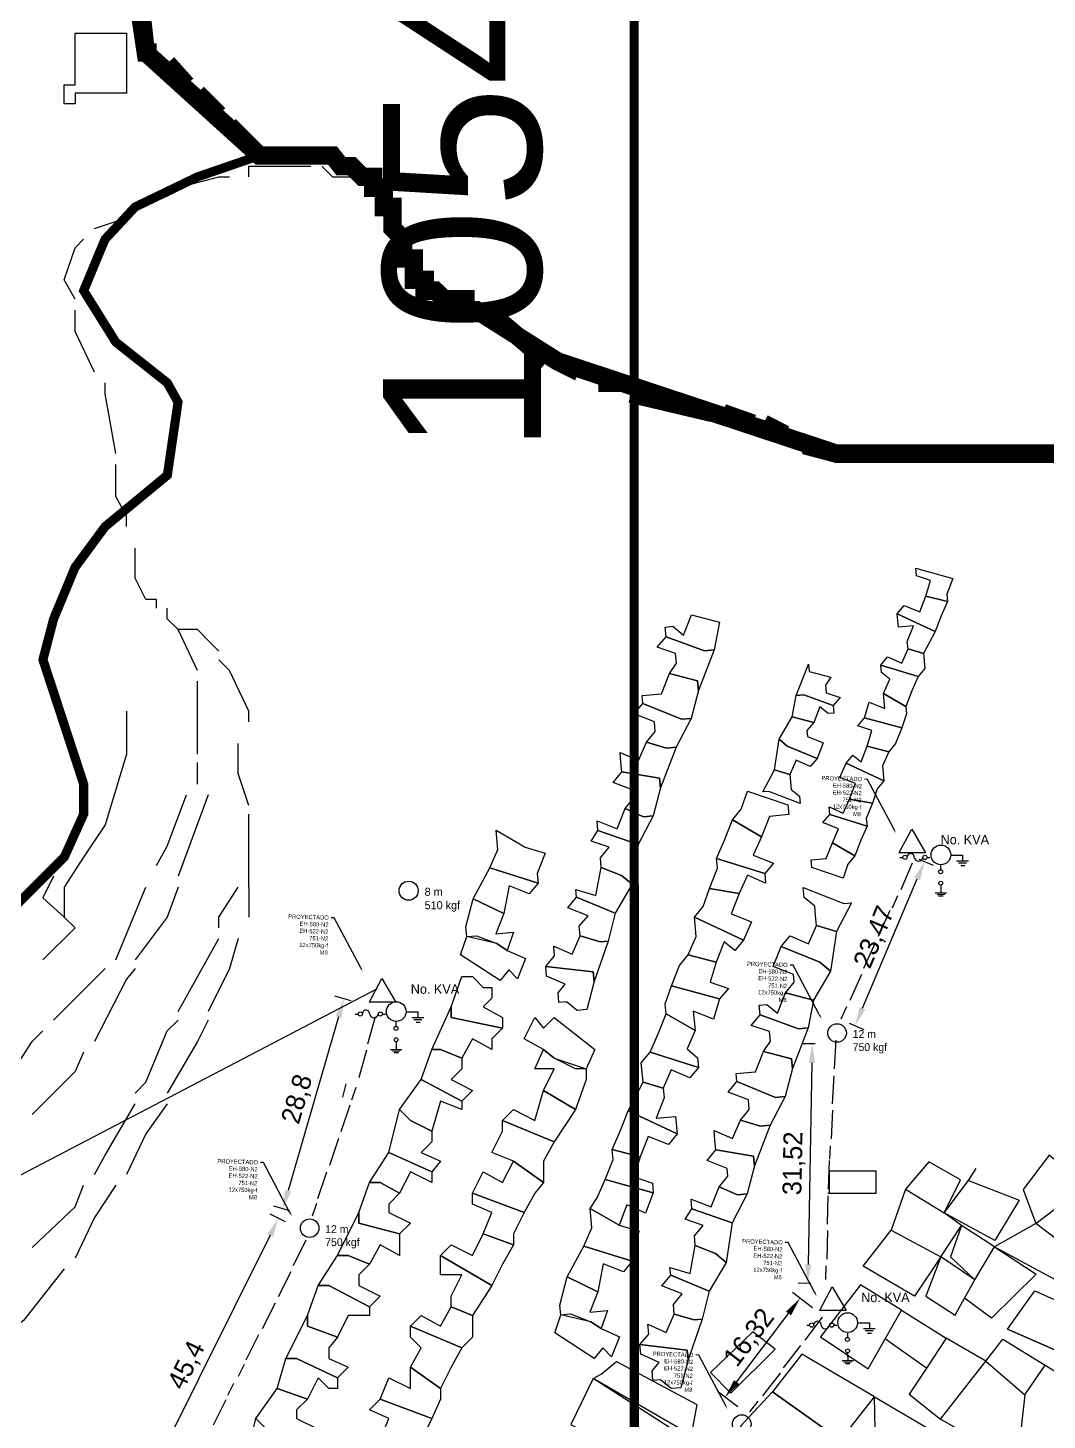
# Model space of a CAD drawing. Header units: millimetres. Extents: x -3588 to 75209, y -3737 to 38254.
# Drawn here: x 28267.7 to 28401.9, y 5623.8 to 5807 of the extents above; entities that cross this region are included whole.
import ezdxf
from ezdxf import colors
from ezdxf.entities.mleader import LeaderData, LeaderLine
from ezdxf.math import Vec2, Vec3

# ---------------------------------------------------------------- set-up
doc = ezdxf.new("R2010")
doc.units = ezdxf.units.MM
doc.linetypes.add('CONTINUA', pattern=[0])
for name, color, linetype in [('Mancheta', 255, 'Continuous'), ('P', 253, 'Continuous'), ('T', 7, 'Continuous')]:
    doc.layers.add(name, color=color, linetype=linetype)
doc.dimstyles.new('ISO-25', dxfattribs={"dimtxt": 2.5, "dimasz": 2.5, "dimexe": 1.25, "dimexo": 0.625, "dimtad": 1, "dimtxsty": 'Standard', "dimcen": 2.5, "dimadec": 0, "dimazin": 0, "dimtfac": 1, "dimtmove": 0, "dimatfit": 3, "dimfxl": 1, "dimarcsym": 0})

# ---------------------------------------------------------------- blocks, each defined once
blk = doc.blocks.new('*D171')
at = {"color": 0, "lineweight": -2, "transparency": 16777216}
for p, q in [((28301.65, 5649.84), (28299.6, 5650.86)), ((28299.61, 5648.07), (28281.57, 5611.92)), ((28281.39, 5609.21), (28279.34, 5610.24))]:
    blk.add_line(p, q, dxfattribs=at)
at = {"color": 0, "transparency": 16777216}
for points in [[(28299.23, 5648.25), (28299.98, 5647.88), (28300.72, 5650.3)], [(28281.2, 5612.1), (28281.94, 5611.73), (28280.46, 5609.68)]]:
    blk.add_solid(points, dxfattribs=at)
at = {"layer": 'Defpoints', "color": 0, "transparency": 16777216}
for p in [(28302.21, 5649.56), (28280.46, 5609.68), (28281.95, 5608.94)]:
    blk.add_point(p, dxfattribs=at)
at = {"color": 0, "transparency": 16777216, "insert": (28288.72, 5630.92), "char_height": 2.5, "attachment_point": 5, "rotation": 63.487}
blk.add_mtext('45,4', dxfattribs=at)
blk = doc.blocks.new('*D172')
at = {"color": 0, "lineweight": -2, "transparency": 16777216}
for p, q in [((28310.26, 5678.93), (28308.12, 5679.55)), ((28308.62, 5676.8), (28301.98, 5653.95)), ((28302.22, 5651.28), (28300.08, 5651.9))]:
    blk.add_line(p, q, dxfattribs=at)
at = {"color": 0, "transparency": 16777216}
for points in [[(28308.22, 5676.92), (28309.02, 5676.69), (28309.32, 5679.2)], [(28301.58, 5654.07), (28302.38, 5653.84), (28301.28, 5651.55)]]:
    blk.add_solid(points, dxfattribs=at)
at = {"layer": 'Defpoints', "color": 0, "transparency": 16777216}
for p in [(28310.86, 5678.76), (28301.28, 5651.55), (28302.82, 5651.1)]:
    blk.add_point(p, dxfattribs=at)
at = {"color": 0, "transparency": 16777216, "insert": (28303.3, 5665.96), "char_height": 2.5, "attachment_point": 5, "rotation": 73.7871}
blk.add_mtext('28,8', dxfattribs=at)
blk = doc.blocks.new('*D174')
at = {"color": 0, "lineweight": -2, "transparency": 16777216}
for p, q in [((28370.99, 5638.53), (28368.35, 5640.54)), ((28360.99, 5628.77), (28367.83, 5637.79)), ((28361.14, 5625.52), (28358.49, 5627.53))]:
    blk.add_line(p, q, dxfattribs=at)
at = {"color": 0, "transparency": 16777216}
for points in [[(28367.5, 5638.04), (28368.16, 5637.54), (28369.34, 5639.78)], [(28360.66, 5629.02), (28361.33, 5628.51), (28359.48, 5626.77)]]:
    blk.add_solid(points, dxfattribs=at)
at = {"layer": 'Defpoints', "color": 0, "transparency": 16777216}
for p in [(28369.34, 5639.78), (28371.49, 5638.15), (28361.63, 5625.14)]:
    blk.add_point(p, dxfattribs=at)
at = {"color": 0, "transparency": 16777216, "insert": (28362.75, 5634.54), "char_height": 2.5, "attachment_point": 5, "rotation": 52.8489}
blk.add_mtext('16,32', dxfattribs=at)
blk = doc.blocks.new('*D175')
at = {"color": 0, "lineweight": -2, "transparency": 16777216}
for p, q in [((28371.35, 5673.25), (28369.71, 5673.28)), ((28370.91, 5670.76), (28370.41, 5644.24)), ((28370.76, 5641.73), (28369.11, 5641.76))]:
    blk.add_line(p, q, dxfattribs=at)
at = {"color": 0, "transparency": 16777216}
for points in [[(28370.49, 5670.76), (28371.33, 5670.75), (28370.96, 5673.26)], [(28369.99, 5644.24), (28370.83, 5644.23), (28370.36, 5641.74)]]:
    blk.add_solid(points, dxfattribs=at)
at = {"layer": 'Defpoints', "color": 0, "transparency": 16777216}
for p in [(28371.98, 5673.24), (28370.36, 5641.74), (28371.38, 5641.72)]:
    blk.add_point(p, dxfattribs=at)
at = {"color": 0, "transparency": 16777216, "insert": (28368.58, 5657.54), "char_height": 2.5, "attachment_point": 5, "rotation": 88.9189}
blk.add_mtext('31,52', dxfattribs=at)
blk = doc.blocks.new('*D176')
at = {"color": 0, "lineweight": -2, "transparency": 16777216}
for p, q in [((28384.97, 5697.58), (28386.88, 5696.77)), ((28377.55, 5677.95), (28384.75, 5694.96)), ((28375.82, 5675.97), (28377.73, 5675.16))]:
    blk.add_line(p, q, dxfattribs=at)
at = {"color": 0, "transparency": 16777216}
for points in [[(28384.37, 5695.12), (28385.14, 5694.8), (28385.73, 5697.26)], [(28377.17, 5678.11), (28377.94, 5677.78), (28376.58, 5675.64)]]:
    blk.add_solid(points, dxfattribs=at)
at = {"layer": 'Defpoints', "color": 0, "transparency": 16777216}
for p in [(28384.39, 5697.83), (28385.73, 5697.26), (28375.24, 5676.21)]:
    blk.add_point(p, dxfattribs=at)
at = {"color": 0, "transparency": 16777216, "insert": (28379.23, 5687.26), "char_height": 2.5, "attachment_point": 5, "rotation": 67.0564}
blk.add_mtext('23,47', dxfattribs=at)

msp = doc.modelspace()

# ---------------------------------------------------------------- linework, layer by layer
at = {"color": 10}
for p, q in [((28382.409, 5698.463), (28384.035, 5701.519)), ((28384.035, 5701.519), (28385.857, 5698.398)), ((28385.857, 5698.398), (28382.356, 5698.398)), ((28382.483, 5697.795), (28382.868, 5697.795)), ((28386.058, 5697.795), (28386.447, 5697.795)), ((28389.26, 5698.109), (28390.737, 5698.108)), ((28390.737, 5698.108), (28390.738, 5697.373)), ((28382.648, 5693.595), (28384.155, 5697.063)), ((28387.834, 5696.755), (28387.839, 5696.178)), ((28389.951, 5697.352), (28391.5, 5697.351)), ((28390.195, 5697.078), (28391.238, 5697.078)), ((28390.485, 5696.749), (28391.011, 5696.749)), ((28387.869, 5694.149), (28387.881, 5693.098)), ((28381.51, 5691.155), (28382.219, 5692.787)), ((28388.627, 5693.106), (28387.132, 5693.09)), ((28388.396, 5692.899), (28387.37, 5692.887)), ((28388.177, 5692.696), (28387.587, 5692.689)), ((28379.656, 5687.422), (28381.214, 5690.867)), ((28377.746, 5683.223), (28379.275, 5686.602)), ((28312.683, 5678.798), (28314.31, 5681.854)), ((28314.31, 5681.854), (28316.131, 5678.733)), ((28375.933, 5678.999), (28377.492, 5682.443)), ((28316.131, 5678.733), (28312.63, 5678.733)), ((28317.59, 5677.498), (28319.067, 5677.496)), ((28319.067, 5677.496), (28319.068, 5676.762)), ((28374.758, 5676.576), (28375.492, 5678.197)), ((28310.813, 5677.183), (28311.198, 5677.183)), ((28312.468, 5673.275), (28313.456, 5676.849)), ((28314.388, 5677.184), (28314.777, 5677.184)), ((28316.164, 5676.144), (28316.169, 5675.567)), ((28318.281, 5676.74), (28319.83, 5676.74)), ((28318.525, 5676.467), (28319.568, 5676.467)), ((28318.815, 5676.137), (28319.341, 5676.137)), ((28311.329, 5668.821), (28312.337, 5672.465)), ((28316.957, 5672.495), (28315.462, 5672.478)), ((28316.726, 5672.287), (28315.7, 5672.276)), ((28316.507, 5672.084), (28315.917, 5672.078)), ((28316.199, 5673.537), (28316.211, 5672.487)), ((28373.879, 5669.96), (28374.078, 5673.735)), ((28373.627, 5665.354), (28373.822, 5669.057)), ((28309.155, 5666.269), (28309.629, 5667.984)), ((28310.881, 5667.529), (28310.312, 5665.843)), ((28310.094, 5665.198), (28308.909, 5661.684)), ((28373.474, 5660.759), (28373.674, 5664.535)), ((28308.612, 5660.83), (28307.405, 5657.247)), ((28373.261, 5658.075), (28373.355, 5659.852)), ((28373.1, 5654.155), (28373.214, 5657.934)), ((28307.033, 5656.386), (28305.849, 5652.872)), ((28305.702, 5652.264), (28305.133, 5650.578)), ((28372.951, 5649.545), (28373.063, 5653.252)), ((28372.902, 5644.948), (28373.016, 5648.727)), ((28304.324, 5647.429), (28302.63, 5644.049)), ((28302.345, 5643.28), (28300.684, 5639.964)), ((28372.749, 5642.26), (28372.803, 5644.038)), ((28371.952, 5638.224), (28373.579, 5641.279)), ((28373.579, 5641.279), (28375.4, 5638.159)), ((28300.271, 5639.16), (28298.577, 5635.78)), ((28369.998, 5634.295), (28372.3, 5637.294)), ((28375.4, 5638.159), (28371.899, 5638.159)), ((28370.221, 5636.255), (28370.606, 5636.255)), ((28373.796, 5636.255), (28374.185, 5636.255)), ((28376.998, 5636.569), (28378.474, 5636.568)), ((28377.689, 5635.812), (28379.238, 5635.811)), ((28377.932, 5635.538), (28378.976, 5635.538)), ((28378.474, 5636.568), (28378.475, 5635.833)), ((28298.09, 5634.979), (28296.429, 5631.663)), ((28367.182, 5630.642), (28369.44, 5633.583)), ((28375.571, 5635.215), (28375.577, 5634.638)), ((28378.222, 5635.209), (28378.749, 5635.209)), ((28375.607, 5632.609), (28375.618, 5631.558)), ((28296.198, 5631.081), (28295.401, 5629.491)), ((28364.455, 5626.941), (28366.757, 5629.94)), ((28376.364, 5631.566), (28374.87, 5631.55)), ((28376.133, 5631.359), (28375.108, 5631.347)), ((28375.915, 5631.156), (28375.325, 5631.149)), ((28294.054, 5627.03), (28294.851, 5628.621)), ((28292.161, 5623.134), (28293.824, 5626.449)), ((28362.759, 5624.849), (28363.842, 5626.261))]:
    msp.add_line(p, q, dxfattribs=at)
at = {"color": 1}
msp.add_line((28313.713, 5680.517), (27992.366, 5512.592), dxfattribs=at)
at = {"color": 254}
for points in [[(28383.212, 5654.125), (28388.316, 5651.052), (28390.475, 5655.367), (28386.287, 5657.72), (28383.212, 5654.125)], [(28402.145, 5658.624), (28398.7, 5654.115), (28400.382, 5649.642), (28406.9, 5654.648), (28402.145, 5658.624)], [(28372.996, 5653.628), (28379.378, 5653.628), (28379.378, 5656.526), (28373.189, 5656.526), (28373.189, 5653.628)], [(28391.522, 5655.302), (28392.503, 5656.871)], [(28383.212, 5654.125), (28381.315, 5648.764), (28387.858, 5645.234), (28390.606, 5649.352), (28388.316, 5651.052)], [(28391.522, 5655.302), (28398.196, 5652.687), (28394.99, 5647.391), (28388.316, 5651.052), (28391.522, 5655.302)], [(28377.651, 5643.992), (28381.315, 5648.764), (28387.858, 5645.234), (28384.405, 5640.059), (28377.651, 5643.992)], [(28389.166, 5645.234), (28392.351, 5642.225), (28394.924, 5646.541), (28390.606, 5649.352), (28389.166, 5645.234)], [(28400.382, 5649.642), (28394.924, 5646.541), (28402.922, 5642.271), (28405.878, 5645.46), (28400.382, 5649.642)], [(28394.924, 5646.541), (28400.433, 5642.955), (28394.537, 5637.182), (28390.998, 5639.807), (28392.351, 5642.225)], [(28385.895, 5640.059), (28389.755, 5637.585), (28390.998, 5639.807), (28392.351, 5642.225), (28387.858, 5645.234), (28385.895, 5640.059)], [(28372.026, 5634.711), (28378.289, 5630.496), (28382.705, 5638.202), (28377.3, 5641.561), (28372.026, 5634.711)], [(28396.654, 5635.737), (28404.667, 5632.218), (28396.654, 5635.737), (28400.265, 5640.752), (28408.19, 5637.233)], [(28382.705, 5638.202), (28388.577, 5634.553), (28385.968, 5630.6), (28381.824, 5633.53), (28380.546, 5634.434)], [(28357.552, 5630.04), (28360.218, 5627.309), (28366.084, 5633.103), (28363.151, 5635.368), (28357.552, 5630.04)], [(28385.968, 5630.6), (28383.695, 5627.157), (28387.846, 5623.869), (28393.789, 5631.492), (28388.577, 5634.553)], [(28393.789, 5631.492), (28396.053, 5634.396), (28401.585, 5630.986)], [(28365.719, 5627.497), (28374.686, 5621.115), (28379.127, 5626.82), (28369.568, 5632.441), (28365.719, 5627.497)], [(28343.171, 5629.803), (28345.213, 5631.468), (28355.749, 5625.794), (28355.023, 5621.78), (28342.131, 5629.248), (28343.171, 5629.803)], [(28393.789, 5631.492), (28398.942, 5627.075), (28397.932, 5618.081), (28387.846, 5623.869)], [(28398.942, 5627.075), (28401.585, 5630.986), (28410.655, 5625.444), (28407.837, 5620.692), (28404.403, 5622.012), (28401.585, 5617.613), (28397.932, 5618.081)], [(28339.173, 5623.173), (28351.168, 5616.278), (28354.619, 5621.203), (28342.131, 5629.248), (28339.173, 5623.173)], [(28361.531, 5622.975), (28368.045, 5617.861), (28374.686, 5621.115), (28365.719, 5627.497), (28361.531, 5622.975)], [(28379.127, 5626.82), (28386.161, 5622.684), (28382.361, 5616.368), (28377.643, 5619.807), (28379.237, 5622.546), (28379.127, 5626.82)]]:
    msp.add_lwpolyline(points, dxfattribs=at)
at = {"color": 10}
for centre, radius in [((28383.145, 5697.802), 0.276), ((28385.782, 5697.798), 0.276), ((28387.878, 5698.124), 1.294), ((28387.84, 5695.914), 0.263), ((28387.864, 5694.408), 0.26), ((28316.208, 5677.512), 1.294), ((28311.475, 5677.191), 0.276), ((28314.112, 5677.186), 0.276), ((28374.219, 5674.69), 1.222), ((28316.17, 5675.303), 0.263), ((28316.194, 5673.797), 0.26), ((28304.806, 5649.017), 1.222), ((28375.616, 5636.584), 1.294), ((28370.882, 5636.262), 0.276), ((28373.52, 5636.258), 0.276), ((28375.577, 5634.374), 0.263), ((28375.601, 5632.868), 0.26), ((28361.673, 5623.232), 1.222)]:
    msp.add_circle(centre, radius, dxfattribs=at)
at = {"color": 253}
msp.add_circle((28317.837, 5693.415), 1.255, dxfattribs=at)
at = {"color": 10}
for centre, radius, start, end in [((28383.901, 5697.823), 0.481, 356.0473, 179.98075), ((28384.943, 5697.889), 0.571, 190.00363, 350.3175), ((28312.231, 5677.212), 0.481, 356.0473, 179.98075), ((28313.273, 5677.278), 0.571, 190.00363, 350.3175), ((28371.639, 5636.283), 0.481, 356.0473, 179.98075), ((28372.681, 5636.349), 0.571, 190.00363, 350.3175)]:
    msp.add_arc(centre, radius, start, end, dxfattribs=at)
at = {"layer": 'P', "const_width": 1.2}
msp.add_lwpolyline([(28348.83, -458.979), (28346.929, 8539.645)], dxfattribs=at)
at = {"layer": 'P', "color": 254}
for points, const_width in [([(28279.295, 5840.114), (28283.248, 5803.705), (28298.211, 5790.15), (28290.034, 5787.333), (28281.84, 5783.38), (28277.887, 5779.139), (28275.07, 5772.37), (28279.295, 5765.6), (28286.081, 5760.239), (28287.489, 5757.694), (28286.081, 5748.092), (28277.887, 5741.323), (28273.934, 5735.961), (28271.117, 5729.176), (28269.709, 5723.815), (28275.07, 5707.443), (28275.07, 5703.49), (28272.526, 5697.841), (28265.756, 5691.071)], 1.2), ([(28279.295, 5840.114), (28283.248, 5803.705), (28298.211, 5790.15), (28299.62, 5790.15), (28301.028, 5790.15), (28302.164, 5790.15), (28303.573, 5790.15), (28304.981, 5790.15), (28306.405, 5790.15), (28307.814, 5790.15), (28308.934, 5788.742), (28310.358, 5788.742), (28311.767, 5787.333), (28313.175, 5787.333), (28313.175, 5785.925), (28314.583, 5785.925), (28314.583, 5784.789), (28314.583, 5783.38), (28315.72, 5783.38), (28315.72, 5781.972), (28315.72, 5780.564), (28317.128, 5779.139), (28317.128, 5778.019), (28317.128, 5776.611), (28318.536, 5776.611), (28318.536, 5775.203), (28318.536, 5773.778), (28319.945, 5773.778), (28319.945, 5772.37), (28321.353, 5772.37), (28322.489, 5771.25), (28323.897, 5771.25), (28325.306, 5771.25), (28325.306, 5769.825), (28326.73, 5769.825), (28337.453, 5763.056), (28374.149, 5750.925), (28411.982, 5750.925)], 2.417), ([(28281.84, 5813.019), (28283.248, 5803.705), (28284.656, 5803.705)], 2.417), ([(28286.081, 5802.297), (28288.609, 5799.464)], 2.417), ([(28290.034, 5798.344), (28292.85, 5795.527)], 2.417), ([(28294.259, 5794.103), (28298.211, 5790.15), (28299.62, 5790.15), (28301.028, 5790.15), (28302.164, 5790.15)], 2.417), ([(28303.573, 5790.15), (28304.981, 5790.15), (28306.405, 5790.15), (28307.814, 5790.15)], 2.417), ([(28265.756, 5691.071), (28272.526, 5697.841), (28275.07, 5703.49), (28275.07, 5707.443), (28269.709, 5723.815), (28271.117, 5729.176), (28273.934, 5735.961), (28277.887, 5741.323), (28286.081, 5748.092), (28287.489, 5757.694), (28286.081, 5760.239), (28279.295, 5765.6), (28275.07, 5772.37), (28277.887, 5779.139), (28281.84, 5783.38), (28290.034, 5787.333), (28298.211, 5790.15), (28299.62, 5790.15), (28301.028, 5790.15), (28302.164, 5790.15), (28303.573, 5790.15), (28304.981, 5790.15), (28306.405, 5790.15), (28307.814, 5790.15), (28308.934, 5788.742), (28310.358, 5788.742), (28311.767, 5787.333), (28313.175, 5787.333), (28313.175, 5785.925), (28314.583, 5785.925), (28314.583, 5784.789), (28314.583, 5783.38), (28315.72, 5783.38), (28315.72, 5781.972), (28315.72, 5780.564), (28317.128, 5779.139), (28317.128, 5778.019), (28317.128, 5776.611), (28318.536, 5776.611), (28318.536, 5775.203), (28318.536, 5773.778), (28319.945, 5773.778), (28319.945, 5772.37), (28321.353, 5772.37), (28322.489, 5771.25), (28323.897, 5771.25), (28325.306, 5771.25), (28325.306, 5769.825), (28326.73, 5769.825), (28337.453, 5763.056), (28374.149, 5750.925), (28411.982, 5750.925)], 1.2), ([(28308.934, 5788.742), (28310.358, 5788.742), (28311.767, 5787.333)], 2.417), ([(28313.175, 5785.925), (28314.583, 5785.925), (28314.583, 5784.789), (28314.583, 5783.38), (28315.72, 5783.38), (28315.72, 5781.972), (28315.72, 5780.564), (28317.128, 5779.139), (28317.128, 5778.019), (28317.128, 5776.611)], 2.417), ([(28318.536, 5775.203), (28318.536, 5773.778), (28319.945, 5773.778), (28319.945, 5772.37), (28321.353, 5772.37)], 2.417), ([(28322.489, 5771.25), (28323.897, 5771.25), (28325.306, 5771.25), (28325.306, 5769.825)], 2.417), ([(28328.138, 5769.825), (28336.044, 5763.056)], 2.417), ([(28337.453, 5763.056), (28340.269, 5761.647)], 2.417), ([(28342.814, 5760.239), (28345.63, 5760.239)], 2.417), ([(28347.055, 5758.815), (28357.777, 5756.286)], 2.417), ([(28359.186, 5756.286), (28363.139, 5754.878)], 2.417), ([(28364.547, 5754.878), (28367.38, 5753.453)], 2.417), ([(28369.908, 5752.045), (28374.149, 5750.925), (28379.51, 5750.925)], 2.417), ([(28382.327, 5750.925), (28384.872, 5750.925)], 2.417), ([(28386.28, 5750.925), (28390.233, 5750.925)], 2.417), ([(28391.657, 5750.925), (28402.652, 5750.925)], 2.417)]:
    msp.add_lwpolyline(points, dxfattribs=dict(at, const_width=const_width))
for points in [[(28277.887, 5806.25), (28280.703, 5806.25), (28280.703, 5798.344), (28273.934, 5798.344), (28273.934, 5796.936), (28272.526, 5796.936), (28272.526, 5799.464), (28273.934, 5799.464), (28273.934, 5806.25), (28277.887, 5806.25)], [(28296.803, 5787.333), (28296.803, 5788.742), (28303.573, 5788.742), (28304.981, 5788.742)], [(28306.405, 5788.742), (28307.814, 5787.333), (28310.358, 5787.333), (28313.175, 5785.925), (28314.583, 5784.789)], [(28286.081, 5784.789), (28287.489, 5785.925), (28292.85, 5787.333), (28294.259, 5787.333)], [(28276.478, 5780.564), (28280.703, 5781.972), (28284.656, 5784.789)], [(28315.72, 5783.38), (28317.128, 5779.139)], [(28273.934, 5771.25), (28272.526, 5773.778), (28273.934, 5778.019), (28275.07, 5779.139)], [(28276.478, 5761.647), (28273.934, 5767.009), (28273.934, 5769.825)], [(28279.295, 5750.925), (28277.887, 5758.815), (28277.887, 5760.239)], [(28280.703, 5741.323), (28280.703, 5742.731), (28279.295, 5745.276), (28279.295, 5748.092), (28279.295, 5749.501)], [(28284.656, 5730.6), (28284.656, 5731.72), (28283.248, 5731.72), (28281.84, 5734.553), (28281.84, 5735.961), (28281.84, 5738.49)], [(28388.651, 5732.443), (28388.742, 5731.45), (28385.896, 5732.19), (28386.496, 5734.224), (28384.663, 5734.843), (28384.571, 5735.836), (28389.452, 5734.496), (28388.651, 5732.443)], [(28387.922, 5729.598), (28387.111, 5727.533), (28382.14, 5729.854), (28383.031, 5730.926), (28385.096, 5730.126), (28385.896, 5732.19), (28388.742, 5731.45), (28387.922, 5729.598)], [(28287.489, 5727.768), (28286.081, 5729.176), (28286.081, 5730.6)], [(28351.609, 5728.115), (28352.622, 5728.208), (28354.012, 5727.052), (28355.064, 5729.731), (28358.756, 5728.771), (28358.055, 5725.118), (28356.782, 5725.001), (28351.726, 5726.842), (28351.609, 5728.115)], [(28383.464, 5726.208), (28384.266, 5728.261), (28382.303, 5728.081), (28382.14, 5729.854), (28387.111, 5727.533), (28385.601, 5724.616), (28383.554, 5725.227), (28383.464, 5726.208)], [(28292.85, 5724.951), (28291.442, 5726.359), (28290.034, 5727.768), (28287.489, 5727.768)], [(28290.034, 5722.406), (28287.489, 5727.768)], [(28353.066, 5723.361), (28352.948, 5724.649), (28350.555, 5725.451), (28351.726, 5726.842), (28356.782, 5725.001), (28358.055, 5725.118), (28355.978, 5719.777), (28355.861, 5721.05), (28352.17, 5721.995), (28353.066, 5723.361)], [(28385.781, 5722.653), (28384.879, 5721.581), (28379.981, 5723.111), (28380.872, 5724.182), (28382.736, 5723.363), (28383.554, 5725.227), (28385.601, 5724.616), (28385.781, 5722.653)], [(28296.803, 5715.637), (28296.803, 5717.045), (28294.259, 5722.406), (28292.85, 5723.815)], [(28348.57, 5719.097), (28351.117, 5719.331), (28352.17, 5721.995), (28355.861, 5721.05), (28355.978, 5719.777), (28355.018, 5716.086), (28353.745, 5715.969), (28348.665, 5718.07), (28348.57, 5719.097)], [(28372.688, 5720.462), (28372.78, 5719.469), (28374.625, 5718.851), (28373.722, 5717.779), (28369.824, 5719.198), (28368.843, 5719.108), (28370.444, 5723.225), (28370.534, 5722.244), (28373.379, 5721.515), (28372.688, 5720.462)], [(28384.06, 5719.717), (28383.259, 5717.664), (28380.324, 5719.374), (28381.142, 5721.238), (28380.071, 5722.129), (28379.981, 5723.111), (28384.879, 5721.581), (28384.06, 5719.717)], [(28290.034, 5711.396), (28290.034, 5714.228), (28290.034, 5720.998)], [(28350.288, 5714.368), (28350.171, 5715.641), (28347.508, 5716.68), (28348.665, 5718.07), (28353.745, 5715.969), (28355.018, 5716.086), (28353.06, 5712.303), (28351.772, 5712.184), (28349.133, 5712.963), (28350.288, 5714.368)], [(28373.812, 5716.797), (28373.031, 5716.726), (28371.96, 5717.617), (28371.148, 5715.552), (28368.302, 5716.292), (28368.843, 5719.108), (28369.824, 5719.198), (28373.722, 5717.779), (28373.812, 5716.797)], [(28383.35, 5716.672), (28382.72, 5714.837), (28377.84, 5716.166), (28378.451, 5718.213), (28380.504, 5717.411), (28380.324, 5719.374), (28383.259, 5717.664), (28383.35, 5716.672)], [(28280.703, 5717.045), (28280.703, 5711.396), (28277.887, 5702.082), (28275.07, 5697.841), (28272.526, 5693.904), (28272.526, 5689.951), (28273.934, 5688.526), (28269.709, 5684.301)], [(28370.257, 5714.48), (28370.329, 5713.7), (28372.394, 5712.888), (28371.581, 5710.834), (28367.665, 5712.454), (28366.592, 5713.357), (28368.302, 5716.292), (28371.148, 5715.552), (28370.257, 5714.48)], [(28381.919, 5712.773), (28381.028, 5711.701), (28378.183, 5712.43), (28378.794, 5714.476), (28376.949, 5715.094), (28377.84, 5716.166), (28382.72, 5714.837), (28381.919, 5712.773)], [(28296.803, 5704.626), (28295.395, 5708.851), (28295.395, 5712.804)], [(28345.77, 5710.35), (28345.653, 5711.623), (28348.07, 5710.561), (28349.133, 5712.963), (28351.772, 5712.184), (28353.06, 5712.303), (28350.968, 5706.961), (28350.851, 5708.234), (28345.888, 5709.062), (28345.77, 5710.35)], [(28371.581, 5710.834), (28370.69, 5709.763), (28368.827, 5710.581), (28368.008, 5708.718), (28365.972, 5709.33), (28366.592, 5713.357), (28367.665, 5712.454), (28371.581, 5710.834)], [(28380.209, 5709.838), (28380.389, 5707.875), (28375.419, 5710.197), (28376.31, 5711.268), (28377.382, 5710.377), (28378.183, 5712.43), (28381.028, 5711.701), (28380.209, 5709.838)], [(28290.034, 5707.443), (28290.034, 5710.275)], [(28347.488, 5705.62), (28347.395, 5706.633), (28344.732, 5707.672), (28345.888, 5709.062), (28350.851, 5708.234), (28350.968, 5706.961), (28350.023, 5703.27), (28348.75, 5703.154), (28346.333, 5704.216), (28347.488, 5705.62)], [(28368.098, 5707.736), (28368.188, 5706.755), (28369.26, 5705.864), (28369.351, 5704.871), (28365.244, 5706.485), (28364.452, 5706.412), (28365.972, 5709.33), (28368.008, 5708.718), (28368.098, 5707.736)], [(28379.498, 5706.803), (28378.869, 5704.957), (28375.853, 5705.468), (28376.653, 5707.532), (28374.589, 5708.332), (28375.419, 5710.197), (28380.389, 5707.875), (28379.498, 5706.803)], [(28284.656, 5696.72), (28286.081, 5699.265), (28288.609, 5706.034)], [(28291.442, 5706.034), (28287.489, 5695.312)], [(28361.616, 5704.141), (28362.418, 5706.534), (28367.736, 5704.702), (28367.852, 5703.429), (28365.306, 5703.195), (28364.254, 5700.517), (28360.445, 5702.749), (28361.616, 5704.141)], [(28378.068, 5702.904), (28378.159, 5701.912), (28373.26, 5703.453), (28373.17, 5704.434), (28375.022, 5703.614), (28375.853, 5705.468), (28378.869, 5704.957), (28378.068, 5702.904)], [(28296.803, 5693.904), (28296.803, 5699.265), (28296.803, 5703.49)], [(28342.747, 5701.319), (28342.63, 5702.592), (28345.293, 5701.553), (28346.333, 5704.216), (28348.75, 5703.154), (28350.023, 5703.27), (28348.051, 5699.486), (28342.747, 5701.319)], [(28377.339, 5700.059), (28376.539, 5697.995), (28373.603, 5699.716), (28374.422, 5701.569), (28372.357, 5702.38), (28373.26, 5703.453), (28378.159, 5701.912), (28377.339, 5700.059)], [(28329.583, 5698.827), (28329.349, 5701.373), (28333.157, 5699.155), (28335.811, 5698.363), (28334.758, 5695.698), (28334.874, 5694.425), (28328.521, 5696.41), (28329.583, 5698.827)], [(28343.075, 5697.746), (28344.231, 5699.135), (28341.837, 5699.952), (28342.747, 5701.319), (28348.051, 5699.486), (28347.246, 5694.262), (28345.855, 5695.433), (28343.192, 5696.472), (28343.075, 5697.746)], [(28359.407, 5700.072), (28360.445, 5702.749), (28364.254, 5700.517), (28363.19, 5698.114), (28365.869, 5697.061), (28364.698, 5695.67), (28358.344, 5697.669), (28359.407, 5700.072)], [(28375.636, 5696.923), (28375.018, 5695.078), (28370.918, 5696.49), (28370.828, 5697.471), (28372.791, 5697.651), (28373.603, 5699.716), (28376.539, 5697.995), (28375.636, 5696.923)], [(28358.462, 5696.382), (28358.344, 5697.669), (28364.698, 5695.67), (28364.815, 5694.397), (28362.413, 5695.46), (28361.335, 5693.056), (28357.423, 5693.719), (28358.462, 5696.382)], [(28333.719, 5693.021), (28331.055, 5694.075), (28330.356, 5690.407), (28326.327, 5692.342), (28328.521, 5696.41), (28334.874, 5694.425), (28333.719, 5693.021)], [(28339.853, 5693.584), (28342.493, 5692.805), (28343.192, 5696.472), (28345.855, 5695.433), (28347.246, 5694.262), (28345.028, 5690.455), (28339.946, 5692.571), (28339.853, 5693.584)], [(28271.117, 5695.312), (28269.709, 5692.479), (28272.526, 5689.951)], [(28279.295, 5684.301), (28283.248, 5693.904)], [(28287.489, 5693.904), (28286.081, 5689.951), (28281.84, 5684.301)], [(28292.85, 5688.526), (28292.85, 5689.951), (28295.395, 5693.904)], [(28296.803, 5693.904), (28296.803, 5689.951)], [(28325.382, 5688.652), (28326.327, 5692.342), (28330.356, 5690.407), (28329.318, 5687.73), (28331.618, 5687.941), (28330.801, 5685.561), (28329.435, 5686.457), (28325.498, 5687.379), (28325.382, 5688.652)], [(28340.298, 5688.737), (28341.455, 5690.127), (28338.776, 5691.18), (28339.946, 5692.571), (28345.028, 5690.455), (28344.081, 5686.78), (28343.054, 5686.685), (28340.415, 5687.464), (28340.298, 5688.737)], [(28356.607, 5691.324), (28357.423, 5693.719), (28361.335, 5693.056), (28360.297, 5690.379), (28362.974, 5689.341), (28361.898, 5686.922), (28355.45, 5689.934), (28356.607, 5691.324)], [(28371.394, 5690.114), (28371.277, 5691.387), (28369.887, 5692.543), (28369.769, 5693.83), (28375.097, 5691.737), (28376.124, 5691.831), (28374.151, 5688.047), (28371.511, 5688.84), (28371.394, 5690.114)], [(28355.684, 5687.388), (28355.45, 5689.934), (28361.898, 5686.922), (28360.742, 5685.532), (28359.352, 5686.689), (28358.312, 5684.026), (28354.622, 5684.971), (28355.684, 5687.388)], [(28366.876, 5686.095), (28368.032, 5687.485), (28370.449, 5686.423), (28371.511, 5688.84), (28374.151, 5688.047), (28373.347, 5682.823), (28371.956, 5683.994), (28366.876, 5686.095)], [(28287.489, 5677.516), (28292.85, 5687.118)], [(28295.395, 5687.118), (28294.259, 5683.165), (28291.442, 5677.516)], [(28326.772, 5687.496), (28329.435, 5686.457), (28330.801, 5685.561), (28333.219, 5684.484), (28332.18, 5681.821), (28331.036, 5683), (28329.879, 5681.61), (28324.681, 5684.999), (28325.498, 5687.379), (28326.772, 5687.496)], [(28337.053, 5684.836), (28336.935, 5686.124), (28339.339, 5685.046), (28340.415, 5687.464), (28343.054, 5686.685), (28344.081, 5686.78), (28342.25, 5681.462), (28342.133, 5682.735), (28335.882, 5683.445), (28337.053, 5684.836)], [(28353.466, 5683.581), (28354.622, 5684.971), (28358.312, 5684.026), (28357.52, 5681.371), (28359.913, 5680.569), (28358.757, 5679.179), (28352.428, 5680.903), (28353.466, 5683.581)], [(28368.593, 5681.366), (28368.501, 5682.378), (28365.822, 5683.431), (28366.876, 5686.095), (28371.956, 5683.994), (28373.347, 5682.823), (28371.129, 5679.016), (28367.437, 5679.976), (28368.593, 5681.366)], [(28271.117, 5676.396), (28277.887, 5683.165)], [(28281.84, 5683.165), (28280.703, 5681.757), (28276.478, 5673.579)], [(28337.498, 5679.99), (28338.416, 5681.11), (28335.999, 5682.172), (28335.882, 5683.445), (28342.133, 5682.735), (28342.25, 5681.462), (28341.305, 5677.771), (28340.017, 5677.653), (28338.627, 5678.809), (28337.614, 5678.717), (28337.498, 5679.99)], [(28328.785, 5679.293), (28327.664, 5678.157), (28330.209, 5676.749), (28330.209, 5675.34), (28323.423, 5676.749), (28323.423, 5678.157), (28324.832, 5682.11), (28326.256, 5682.11), (28327.664, 5680.701), (28328.785, 5680.701), (28328.785, 5679.293)], [(28351.61, 5678.523), (28352.428, 5680.903), (28358.757, 5679.179), (28357.965, 5676.524), (28355.302, 5677.564), (28355.535, 5675.018), (28351.728, 5677.236), (28351.61, 5678.523)], [(28363.982, 5678.36), (28364.995, 5678.453), (28366.385, 5677.297), (28367.437, 5679.976), (28371.129, 5679.016), (28370.428, 5675.363), (28369.155, 5675.246), (28364.099, 5677.087), (28363.982, 5678.36)], [(28328.785, 5673.932), (28328.785, 5672.508), (28326.256, 5673.932), (28324.832, 5671.387), (28322.015, 5672.508), (28320.879, 5672.508), (28323.423, 5678.157), (28323.423, 5676.749), (28330.209, 5675.34), (28328.785, 5673.932)], [(28281.84, 5666.793), (28283.248, 5668.202), (28286.081, 5674.987), (28287.489, 5676.396)], [(28291.442, 5676.396), (28290.034, 5673.579), (28286.081, 5666.793)], [(28339.795, 5669.979), (28336.978, 5671.387), (28335.57, 5672.508), (28333.026, 5673.932), (28334.434, 5676.749), (28335.57, 5675.34), (28336.978, 5676.749), (28342.34, 5672.508), (28341.203, 5669.979), (28339.795, 5669.979)], [(28350.689, 5674.573), (28351.728, 5677.236), (28355.535, 5675.018), (28354.473, 5672.6), (28355.863, 5671.444), (28355.98, 5670.171), (28349.627, 5672.156), (28350.689, 5674.573)], [(28365.439, 5673.607), (28365.321, 5674.894), (28362.928, 5675.696), (28364.099, 5677.087), (28369.155, 5675.246), (28370.428, 5675.363), (28368.351, 5670.023), (28368.234, 5671.296), (28364.544, 5672.241), (28365.439, 5673.607)], [(28262.923, 5665.385), (28265.756, 5669.626), (28268.285, 5673.579), (28269.709, 5674.987)], [(28275.07, 5672.155), (28273.934, 5669.626), (28268.285, 5663.977)], [(28324.832, 5669.979), (28323.423, 5668.571), (28326.256, 5667.146), (28324.832, 5665.738), (28319.47, 5668.571), (28320.879, 5672.508), (28322.015, 5672.508), (28324.832, 5671.387), (28324.832, 5669.979)], [(28341.203, 5668.571), (28339.795, 5664.618), (28335.57, 5667.146), (28336.978, 5669.979), (28334.434, 5669.979), (28335.57, 5672.508), (28336.978, 5671.387), (28341.203, 5669.979), (28341.203, 5668.571)], [(28348.456, 5670.764), (28349.627, 5672.156), (28355.98, 5670.171), (28354.824, 5668.781), (28352.407, 5669.843), (28351.345, 5667.426), (28348.69, 5668.218), (28348.456, 5670.764)], [(28360.944, 5669.343), (28363.49, 5669.576), (28364.544, 5672.241), (28368.234, 5671.296), (28368.351, 5670.023), (28367.391, 5666.331), (28366.118, 5666.214), (28361.038, 5668.316), (28360.944, 5669.343)], [(28324.832, 5664.618), (28322.015, 5665.738), (28320.879, 5661.785), (28318.062, 5663.193), (28316.654, 5664.618), (28319.47, 5668.571), (28324.832, 5665.738), (28324.832, 5664.618)], [(28331.617, 5664.618), (28334.434, 5663.193), (28335.57, 5667.146), (28339.795, 5664.618), (28336.978, 5660.377), (28330.209, 5663.193), (28331.617, 5664.618)], [(28351.462, 5666.153), (28350.422, 5663.49), (28352.968, 5663.724), (28353.18, 5661.423), (28346.732, 5664.435), (28348.69, 5668.218), (28351.345, 5667.426), (28351.462, 5666.153)], [(28362.661, 5664.613), (28362.545, 5665.886), (28359.882, 5666.926), (28361.038, 5668.316), (28366.118, 5666.214), (28367.391, 5666.331), (28365.433, 5662.548), (28364.146, 5662.43), (28361.506, 5663.209), (28362.661, 5664.613)], [(28276.478, 5656.071), (28277.887, 5658.615), (28281.84, 5665.385)], [(28286.081, 5665.385), (28283.248, 5661.432), (28280.703, 5656.071)], [(28320.879, 5660.377), (28319.47, 5658.968), (28322.015, 5657.832), (28320.879, 5656.424), (28315.245, 5658.968), (28316.654, 5664.618), (28318.062, 5663.193), (28320.879, 5661.785), (28320.879, 5660.377)], [(28335.57, 5657.832), (28335.57, 5655.016), (28331.617, 5657.832), (28328.785, 5658.968), (28330.209, 5661.785), (28330.209, 5663.193), (28336.978, 5660.377), (28335.57, 5657.832)], [(28345.679, 5661.756), (28346.732, 5664.435), (28353.18, 5661.423), (28352.023, 5660.033), (28349.346, 5661.071), (28348.308, 5658.394), (28344.616, 5659.354), (28345.679, 5661.756)], [(28358.143, 5660.595), (28358.026, 5661.868), (28360.443, 5660.806), (28361.506, 5663.209), (28364.146, 5662.43), (28365.433, 5662.548), (28363.341, 5657.206), (28363.224, 5658.479), (28358.261, 5659.307), (28358.143, 5660.595)], [(28344.734, 5658.066), (28344.616, 5659.354), (28348.308, 5658.394), (28347.529, 5655.755), (28349.907, 5654.952), (28350.026, 5653.664), (28343.695, 5655.403), (28344.734, 5658.066)], [(28359.861, 5655.865), (28359.768, 5656.878), (28357.105, 5657.917), (28358.261, 5659.307), (28363.224, 5658.479), (28363.341, 5657.206), (28362.396, 5653.516), (28361.123, 5653.399), (28358.706, 5654.461), (28359.861, 5655.865)], [(28320.879, 5656.424), (28320.879, 5655.016), (28318.062, 5656.424), (28316.654, 5653.607), (28314.109, 5655.016), (28312.701, 5655.016), (28315.245, 5658.968), (28320.879, 5656.424)], [(28334.434, 5653.607), (28333.026, 5651.063), (28326.256, 5653.607), (28327.664, 5656.424), (28330.209, 5655.016), (28331.617, 5657.832), (28335.57, 5655.016), (28334.434, 5653.607)], [(28268.285, 5646.469), (28273.934, 5651.83), (28275.07, 5654.663)], [(28279.295, 5654.663), (28276.478, 5650.422), (28273.934, 5645.06)], [(28315.245, 5652.183), (28315.245, 5651.063), (28318.062, 5649.654), (28316.654, 5648.246), (28311.292, 5649.654), (28311.292, 5651.063), (28312.701, 5655.016), (28314.109, 5655.016), (28316.654, 5653.607), (28315.245, 5652.183)], [(28342.633, 5652.986), (28343.695, 5655.403), (28350.026, 5653.664), (28348.986, 5651.001), (28346.569, 5652.063), (28345.53, 5649.4), (28341.723, 5651.618), (28342.633, 5652.986)], [(28355.12, 5651.564), (28355.003, 5652.837), (28357.666, 5651.798), (28358.706, 5654.461), (28361.123, 5653.399), (28362.396, 5653.516), (28360.424, 5649.731), (28355.12, 5651.564)], [(28331.617, 5648.246), (28331.617, 5646.822), (28327.664, 5648.246), (28328.785, 5651.063), (28326.256, 5652.183), (28326.256, 5653.607), (28333.026, 5651.063), (28331.617, 5648.246)], [(28316.654, 5646.822), (28316.654, 5645.413), (28314.109, 5646.822), (28312.701, 5644.293), (28309.884, 5645.413), (28308.46, 5645.413), (28311.292, 5651.063), (28311.292, 5649.654), (28316.654, 5648.246), (28316.654, 5646.822)], [(28341.956, 5649.072), (28341.723, 5651.618), (28345.53, 5649.4), (28348.185, 5648.608), (28347.131, 5645.944), (28347.247, 5644.671), (28340.894, 5646.655), (28341.956, 5649.072)], [(28355.448, 5647.991), (28356.604, 5649.381), (28354.21, 5650.197), (28355.12, 5651.564), (28360.424, 5649.731), (28359.619, 5644.508), (28358.228, 5645.678), (28355.565, 5646.718), (28355.448, 5647.991)], [(28330.209, 5644.293), (28328.785, 5641.46), (28322.015, 5645.413), (28323.423, 5646.822), (28326.256, 5645.413), (28327.664, 5648.246), (28331.617, 5646.822), (28330.209, 5644.293)], [(28346.093, 5643.266), (28343.428, 5644.32), (28342.729, 5640.652), (28338.7, 5642.588), (28340.894, 5646.655), (28347.247, 5644.671), (28346.093, 5643.266)], [(28352.227, 5643.829), (28354.866, 5643.05), (28355.565, 5646.718), (28358.228, 5645.678), (28359.619, 5644.508), (28357.401, 5640.701), (28352.32, 5642.816), (28352.227, 5643.829)], [(28311.292, 5642.869), (28311.292, 5641.46), (28314.109, 5640.052), (28312.701, 5638.644), (28307.34, 5641.46), (28305.931, 5641.46), (28308.46, 5645.413), (28309.884, 5645.413), (28312.701, 5644.293), (28311.292, 5642.869)], [(28323.423, 5640.052), (28324.832, 5642.869), (28322.015, 5642.869), (28322.015, 5645.413), (28328.785, 5641.46), (28326.256, 5637.507), (28323.423, 5638.644), (28323.423, 5640.052)], [(28272.526, 5643.652), (28267.164, 5636.866), (28265.756, 5635.746)], [(28352.671, 5638.983), (28353.828, 5640.373), (28351.149, 5641.425), (28352.32, 5642.816), (28357.401, 5640.701), (28356.455, 5637.025), (28355.427, 5636.931), (28352.788, 5637.71), (28352.671, 5638.983)], [(28312.701, 5637.507), (28309.884, 5637.507), (28308.46, 5634.691), (28304.507, 5636.099), (28304.507, 5637.507), (28305.931, 5641.46), (28307.34, 5641.46), (28312.701, 5638.644), (28312.701, 5637.507)], [(28337.755, 5638.898), (28338.7, 5642.588), (28342.729, 5640.652), (28341.691, 5637.975), (28343.991, 5638.186), (28343.174, 5635.806), (28341.808, 5636.702), (28337.872, 5637.624), (28337.755, 5638.898)], [(28307.34, 5633.282), (28307.34, 5631.858), (28309.884, 5630.738), (28308.46, 5629.33), (28303.099, 5631.858), (28301.69, 5631.858), (28304.507, 5637.507), (28304.507, 5636.099), (28308.46, 5634.691), (28307.34, 5633.282)], [(28326.256, 5634.691), (28324.832, 5633.282), (28318.062, 5636.099), (28319.47, 5637.507), (28322.015, 5636.099), (28323.423, 5638.644), (28326.256, 5637.507), (28326.256, 5634.691)], [(28339.145, 5637.741), (28341.808, 5636.702), (28343.174, 5635.806), (28345.592, 5634.73), (28344.553, 5632.067), (28343.409, 5633.245), (28342.252, 5631.855), (28337.054, 5635.244), (28337.872, 5637.624), (28339.145, 5637.741)], [(28349.426, 5635.081), (28349.308, 5636.369), (28351.712, 5635.291), (28352.788, 5637.71), (28355.427, 5636.931), (28356.455, 5637.025), (28354.623, 5631.707), (28354.506, 5632.98), (28348.255, 5633.69), (28349.426, 5635.081)], [(28323.423, 5630.738), (28322.015, 5627.921), (28318.062, 5630.738), (28319.47, 5633.282), (28318.062, 5634.691), (28318.062, 5636.099), (28324.832, 5633.282), (28323.423, 5630.738)], [(28349.871, 5630.235), (28350.789, 5631.355), (28348.372, 5632.417), (28348.255, 5633.69), (28354.506, 5632.98), (28354.623, 5631.707), (28353.678, 5628.017), (28352.39, 5627.898), (28351, 5629.055), (28349.988, 5628.962), (28349.871, 5630.235)], [(28308.46, 5627.921), (28307.34, 5627.921), (28305.931, 5629.33), (28304.507, 5626.497), (28300.554, 5627.921), (28301.69, 5631.858), (28303.099, 5631.858), (28308.46, 5629.33), (28308.46, 5627.921)], [(28322.015, 5626.497), (28320.879, 5623.968), (28314.109, 5626.497), (28315.245, 5629.33), (28318.062, 5627.921), (28318.062, 5630.738), (28322.015, 5627.921), (28322.015, 5626.497)], [(28303.099, 5625.089), (28303.099, 5623.968), (28305.931, 5622.544), (28304.507, 5619.727), (28299.146, 5622.544), (28297.737, 5623.968), (28300.554, 5627.921), (28304.507, 5626.497), (28303.099, 5625.089)], [(28319.47, 5621.136), (28318.062, 5619.727), (28314.109, 5621.136), (28315.245, 5623.968), (28312.701, 5625.089), (28314.109, 5626.497), (28320.879, 5623.968), (28319.47, 5621.136)], [(28304.507, 5619.727), (28303.099, 5618.319), (28300.554, 5619.727), (28299.146, 5617.183), (28296.329, 5618.319), (28297.737, 5623.968), (28299.146, 5622.544), (28304.507, 5619.727)]]:
    msp.add_lwpolyline(points, dxfattribs=at)

# ---------------------------------------------------------------- texts
at = {"color": 10, "attachment_point": 1}
for s, width, gutter_width, insert, char_height in [('No. KVA', 17.75852, 6.215, (28387.843, 5700.764), 1.243), ('No. KVA', 17.75852, 6.215, (28318.117, 5681.099), 1.243), ('12 m^J750 kgf ', 21.10344, 5.166, (28376.267, 5675.074), 1.03321), ('12 m^J750 kgf ', 21.10344, 5.166, (28306.854, 5649.402), 1.03321), ('No. KVA', 17.75852, 6.215, (28377.386, 5640.524), 1.243)]:
    msp.add_mtext_dynamic_manual_height_columns(s, width=width, gutter_width=gutter_width, heights=[0], dxfattribs=dict(at, insert=insert, char_height=char_height))
at = {"color": 253, "insert": (28319.942, 5693.81), "char_height": 1.06193, "attachment_point": 1}
msp.add_mtext_dynamic_manual_height_columns('8 m^J510 kgf\\P ', width=21.68997, gutter_width=5.31, heights=[0], dxfattribs=at)
at = {"layer": 'T', "insert": (28314.456, 5750.846), "char_height": 20.80483, "attachment_point": 1, "rotation": 90}
msp.add_mtext('{\\fArial|b0|i0|c0|p18;1054000}', dxfattribs=at)

# ---------------------------------------------------------------- dimensions: what is measured, and where the dimension line sits
at = {"color": 1}
for p1, p2, distance, picture, middle in [((28375.242, 5676.21), (28384.392, 5697.825), -1.45, '*D176', (28379.234, 5687.264)), ((28310.858, 5678.758), (28302.817, 5651.105), -1.6, '*D172', (28303.3, 5665.96)), ((28371.975, 5673.236), (28371.38, 5641.717), -1.019, '*D175', (28368.576, 5657.535)), ((28302.211, 5649.56), (28281.945, 5608.936), -1.664, '*D171', (28288.725, 5630.921)), ((28361.6339, 5625.1434), (28371.4926, 5638.1549), 2.6977, '*D174', (28362.7526, 5634.5365))]:
    dim = msp.add_aligned_dim(p1=p1, p2=p2, distance=distance, dimstyle='ISO-25', dxfattribs=at)
    dim.commit()
    dim.dimension.update_dxf_attribs({"geometry": picture, "text_midpoint": middle})

# ---------------------------------------------------------------- leaders
at = {"layer": 'Mancheta', "color": 1, "linetype": 'CONTINUA'}
ml = msp.add_multileader_mtext('Standard', dxfattribs=at)
ml.set_content('PROYECTADO\\PEH-580-N2\\PEH-522-N2\\P751-N2    \\P12x750kg-f\\PM8', color=1)
ml.set_leader_properties()
ml.build(insert=Vec2(0, 0))
ml.multileader.update_dxf_attribs({"arrow_head_size": 0.648})
ctx = ml.context
ctx.base_point, ctx.char_height, ctx.arrow_head_size, ctx.landing_gap_size, ctx.plane_origin, ctx.plane_x_axis, ctx.plane_y_axis = Vec3(28371.843, 5708.25), 0.5529, 0.648, 0.324, Vec3(28379.677, 5716.837), Vec3(0.9996111, -0.027885), Vec3(0.027885, 0.9996111)
ctx.text_align_type = 2
notes = []
notes.append((ctx, [(0, (1, 1, 0), (28378.235, 5708.071), (-0.9996111, 0.027885), 0.401, [(0, [(28381.978, 5700.982)], 0, [])])]))
ctx.mtext.insert, ctx.mtext.text_direction, ctx.mtext.rotation, ctx.mtext.width, ctx.mtext.alignment, ctx.mtext.flow_direction = Vec3(28377.518, 5708.373), Vec3(0.9996111, -0.027885), 6.2552967, 5.37864, 3, 5
ml = msp.add_multileader_mtext('Standard', dxfattribs=at)
ml.set_content('PROYECTADO\\PEH-580-N2\\PEH-522-N2\\P751-N2    \\P12x750kg-f\\PM8', color=1)
ml.set_leader_properties()
ml.build(insert=Vec2(0, 0))
ml.multileader.update_dxf_attribs({"arrow_head_size": 0.648})
ctx = ml.context
ctx.base_point, ctx.char_height, ctx.arrow_head_size, ctx.landing_gap_size, ctx.plane_origin, ctx.plane_x_axis, ctx.plane_y_axis = Vec3(28301.661, 5690.03), 0.5529, 0.648, 0.324, Vec3(28309.494, 5698.617), Vec3(0.9996111, -0.027885), Vec3(0.027885, 0.9996111)
ctx.text_align_type = 2
notes.append((ctx, [(0, (1, 1, 0), (28308.052, 5689.852), (-0.9996111, 0.027885), 0.401, [(0, [(28311.796, 5682.762)], 0, [])])]))
ctx.mtext.insert, ctx.mtext.text_direction, ctx.mtext.rotation, ctx.mtext.width, ctx.mtext.alignment, ctx.mtext.flow_direction = Vec3(28307.335, 5690.153), Vec3(0.9996111, -0.027885), 6.2552967, 5.37864, 3, 5
ml = msp.add_multileader_mtext('Standard', dxfattribs=at)
ml.set_content('PROYECTADO\\PEH-580-N2\\PEH-522-N2\\P751-N2    \\P12x750kg-f\\PM8', color=1)
ml.set_leader_properties()
ml.build(insert=Vec2(0, 0))
ml.multileader.update_dxf_attribs({"arrow_head_size": 0.648})
ctx = ml.context
ctx.base_point, ctx.char_height, ctx.arrow_head_size, ctx.landing_gap_size, ctx.plane_origin, ctx.plane_x_axis, ctx.plane_y_axis = Vec3(28362.047, 5683.802), 0.5529, 0.648, 0.324, Vec3(28369.881, 5692.389), Vec3(0.9996111, -0.027885), Vec3(0.027885, 0.9996111)
ctx.text_align_type = 2
notes.append((ctx, [(0, (1, 1, 0), (28368.439, 5683.624), (-0.9996111, 0.027885), 0.401, [(0, [(28372.182, 5676.534)], 0, [])])]))
ctx.mtext.insert, ctx.mtext.text_direction, ctx.mtext.rotation, ctx.mtext.width, ctx.mtext.alignment, ctx.mtext.flow_direction = Vec3(28367.722, 5683.925), Vec3(0.9996111, -0.027885), 6.2552967, 5.37864, 3, 5
ml = msp.add_multileader_mtext('Standard', dxfattribs=at)
ml.set_content('PROYECTADO\\PEH-580-N2\\PEH-522-N2\\P751-N2    \\P12x750kg-f\\PM8', color=1)
ml.set_leader_properties()
ml.build(insert=Vec2(0, 0))
ml.multileader.update_dxf_attribs({"arrow_head_size": 0.648})
ctx = ml.context
ctx.base_point, ctx.char_height, ctx.arrow_head_size, ctx.landing_gap_size, ctx.plane_origin, ctx.plane_x_axis, ctx.plane_y_axis = Vec3(28292.346, 5657.833), 0.5529, 0.648, 0.324, Vec3(28300.18, 5666.42), Vec3(0.9996111, -0.027885), Vec3(0.027885, 0.9996111)
ctx.text_align_type = 2
notes.append((ctx, [(0, (1, 1, 0), (28298.738, 5657.655), (-0.9996111, 0.027885), 0.401, [(0, [(28302.481, 5650.565)], 0, [])])]))
ctx.mtext.insert, ctx.mtext.text_direction, ctx.mtext.rotation, ctx.mtext.width, ctx.mtext.alignment, ctx.mtext.flow_direction = Vec3(28298.021, 5657.956), Vec3(0.9996111, -0.027885), 6.2552967, 5.37864, 3, 5
ml = msp.add_multileader_mtext('Standard', dxfattribs=at)
ml.set_content('PROYECTADO\\PEH-580-N2\\PEH-522-N2\\P751-N2    \\P12x750kg-f\\PM8', color=1)
ml.set_leader_properties()
ml.build(insert=Vec2(0, 0))
ml.multileader.update_dxf_attribs({"arrow_head_size": 0.648})
ctx = ml.context
ctx.base_point, ctx.char_height, ctx.arrow_head_size, ctx.landing_gap_size, ctx.plane_origin, ctx.plane_x_axis, ctx.plane_y_axis = Vec3(28361.403, 5647.3), 0.5529, 0.648, 0.324, Vec3(28369.237, 5655.888), Vec3(0.9996111, -0.027885), Vec3(0.027885, 0.9996111)
ctx.text_align_type = 2
notes.append((ctx, [(0, (1, 1, 0), (28367.795, 5647.122), (-0.9996111, 0.027885), 0.401, [(0, [(28371.538, 5640.032)], 0, [])])]))
ctx.mtext.insert, ctx.mtext.text_direction, ctx.mtext.rotation, ctx.mtext.width, ctx.mtext.alignment, ctx.mtext.flow_direction = Vec3(28367.078, 5647.423), Vec3(0.9996111, -0.027885), 6.2552967, 5.37864, 3, 5
ml = msp.add_multileader_mtext('Standard', dxfattribs=at)
ml.set_content('PROYECTADO\\PEH-580-N2\\PEH-522-N2\\P751-N2    \\P12x750kg-f\\PM8', color=1)
ml.set_leader_properties()
ml.build(insert=Vec2(0, 0))
ml.multileader.update_dxf_attribs({"arrow_head_size": 0.648})
ctx = ml.context
ctx.base_point, ctx.char_height, ctx.arrow_head_size, ctx.landing_gap_size, ctx.plane_origin, ctx.plane_x_axis, ctx.plane_y_axis = Vec3(28349.643, 5632.495), 0.5529, 0.648, 0.324, Vec3(28357.477, 5641.083), Vec3(0.9996111, -0.027885), Vec3(0.027885, 0.9996111)
ctx.text_align_type = 2
notes.append((ctx, [(0, (1, 1, 0), (28356.035, 5632.317), (-0.9996111, 0.027885), 0.401, [(0, [(28359.778, 5625.228)], 0, [])])]))
ctx.mtext.insert, ctx.mtext.text_direction, ctx.mtext.rotation, ctx.mtext.width, ctx.mtext.alignment, ctx.mtext.flow_direction = Vec3(28355.318, 5632.618), Vec3(0.9996111, -0.027885), 6.2552967, 5.37864, 3, 5
for ctx, leaders in notes:
    for number, flags, end, landing, length, lines in leaders:
        leader = LeaderData()
        leader.index, (leader.has_last_leader_line, leader.has_dogleg_vector, leader.attachment_direction) = number, flags
        leader.last_leader_point, leader.dogleg_vector, leader.dogleg_length = Vec3(end), Vec3(landing), length
        for number, points, colour, breaks in lines:
            line = LeaderLine()
            line.index, line.vertices, line.color, line.breaks = number, Vec3.list(points), colors.encode_raw_color(colour), breaks
            leader.lines.append(line)
        ctx.leaders.append(leader)

doc.saveas('drawing.dxf')
